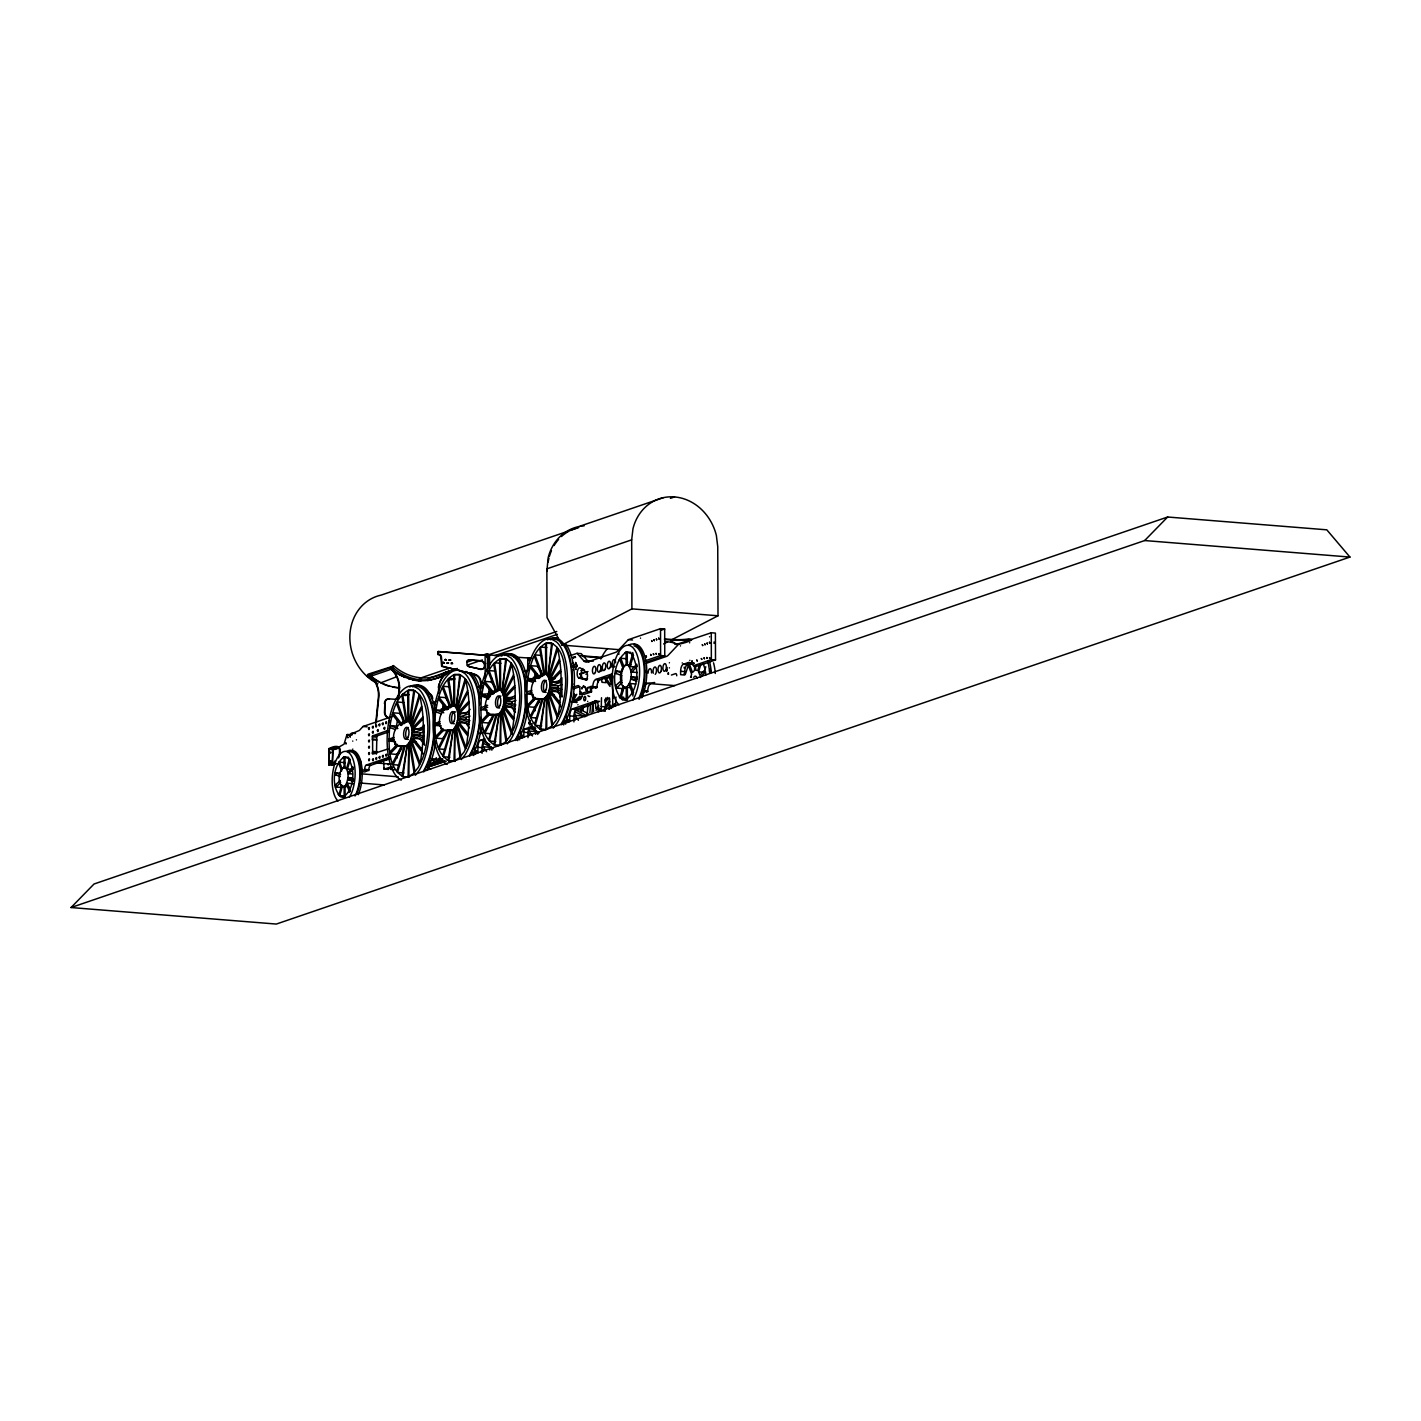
<?xml version="1.0" encoding="UTF-8"?>
<svg xmlns="http://www.w3.org/2000/svg" width="1421" height="1421" viewBox="0 0 1421 1421"><rect width="100%" height="100%" fill="white"/><g stroke="black" fill="none" stroke-linecap="round" stroke-linejoin="round"><path stroke-width="1.5" d="M376.476 753.787L376.778 740.075L372.444 739.702L372.444 735.936L387.826 730.465M387.897 749.009L372.462 753.983L372.622 751.443L376.778 751.78M376.778 740.075L376.814 736.007L388.199 732.099M576.446 667.142C580.656 661.387 565.789 667.586 576.695 666.396M566.766 716.148L566.784 722.614L569.768 721.602L569.75 715.9A6.181 2.718 -85.4 0 1 572.485 708.866L595.399 701.033A6.181 2.718 -85.4 0 1 598.188 706.184L598.205 711.868L601.19 710.855L601.492 697.729M605.63 698.066L605.328 706.876L601.172 706.539M332.585 764.054L332.532 749.595L329.068 749.311L329.121 764.036L332.407 764.285M339.335 755.936C342.745 745.421 336.813 744.551 328.731 748.672L328.784 764.924L331.963 765.173L333.331 748.849M335.143 760.946L335.196 760.59M423.973 736.398L420.296 735.012L420.403 733.041L424.08 731.779M433.192 760.253L434.08 761.07M433.387 760.448C432.02 758.601 432.588 762.686 434.151 759.631M469.907 720.696L466.212 719.31L466.337 717.339L470.014 716.077M515.841 704.994L512.146 703.608L512.253 701.637L515.947 700.375M561.757 689.292L558.08 687.906L558.187 685.934L561.881 684.673M588.063 704.159L587.015 715.793L574.617 709.505L583.143 710.198L582.876 706.024M621.67 674.904L621.616 683.164M339.406 776.523L340.329 776.594L335.889 774.925L336.173 772.9L340.614 774.569L339.69 774.498M620.711 675.455L621.634 675.543L616.323 673.536L616.643 671.103L621.989 673.11L621.066 673.039M636.839 681.245L631.492 679.238L631.848 676.805L637.159 678.812L635.915 681.174M375.641 724.284L378.377 697.462A23.18 20.462 71.1 0 0 369.211 675.099L370.632 676.254A53.856 47.497 71.1 0 0 374.949 679.504M376.263 722.081L378.803 697.32A23.18 20.462 71.1 0 0 369.638 674.957L371.059 676.112A53.856 47.497 71.1 0 0 379.922 682.116L381.094 682.737A53.856 47.497 71.1 0 0 399.656 687.728M398.164 698.67L398.999 690.411A23.18 20.462 71.1 0 0 389.834 668.048L391.255 669.202A53.856 47.497 71.1 0 0 397.827 673.891M398.786 696.45L399.425 690.269A23.18 20.462 71.1 0 0 390.26 667.906L391.681 669.06A53.856 47.497 71.1 0 0 400.544 675.082L401.717 675.686A53.856 47.497 71.1 0 0 436.265 678.456L437.437 678.048A53.625 47.302 71.1 0 0 447.242 672.79A23.18 20.462 71.1 0 0 438.68 693.377M486.781 656.307L488.078 657.266L487.812 656.093M488.451 663.66L487.527 663.998L488.202 663.092M529.18 660.463C527.138 659.699 529.66 661.316 528.878 659.451M631.67 539.856L546.854 568.844L547.032 617.549L561.988 645.081L631.919 608.863L631.67 539.856L632.967 528.807A48.225 42.541 71.1 0 1 674.549 496.941A48.225 42.541 71.1 0 1 716.379 535.522L717.747 546.783L717.996 615.79L671.369 639.947M402.107 776.115L407.099 745.972L402.925 776.577L409.372 777.092M406.246 720.838L407.703 720.767C414.488 726.522 413.049 740.323 406.335 745.741L397.098 746.256C389.123 738.494 395.304 722.934 406.246 720.838L409.639 720.944L413.813 690.34M408.378 721.158L410.456 721.317L414.63 690.801M448.041 760.413L453.033 730.27L448.841 760.874L455.306 761.39M460.564 675.099L456.39 705.633L459.747 674.638M493.975 744.711L498.949 714.568L494.774 745.172L499.091 745.528M506.498 659.397L502.324 689.931L505.681 658.935M552.414 643.695L548.257 674.229L551.614 643.233M540.708 729.47L544.882 698.866L541.934 698.759M397.507 720.145L396.477 726.06L390.029 725.545L397.862 728.493L395.784 728.316M423.014 739.968L413.547 736.415L413.831 734.497L423.032 737.961M435.536 704.727L435.536 704.39M443.441 704.443L442.411 710.358L435.945 709.843L443.778 712.791M439.995 758.175L439.48 759.223L438.965 758.228M468.948 724.266L459.463 720.713L459.765 718.795L468.966 722.259M487.794 697.853L488.007 696.574M489.357 688.741L488.291 694.727L488.096 693.466M514.882 708.564L505.396 705.011L505.698 703.093L514.899 706.557M535.291 673.039L534.278 678.972L527.813 678.439L535.646 681.387L533.568 681.227M560.798 692.88L551.33 689.309L551.614 687.391L560.833 690.855M557.796 689.824L557.423 691.725L561.224 696.503M352.071 781.284L353.19 780.36M623.144 666.68L622.185 671.547L615.719 671.032M685.473 674.016L688.332 665.437L691.636 674.247L690.606 677.355M349.442 758.707L350.152 759.809L347.47 769.01L346.742 768.015L349.442 758.707L344.06 756.949C332.621 765.12 330.791 787.216 340.933 796.986L344.184 797.217L344.148 786.808L343.225 786.719M341.697 785.245L342.425 786.222L339.726 795.547L339.015 794.446L341.697 785.245L340.774 785.174M632.576 654.069L633.429 655.383L630.196 666.431L629.325 665.241L632.576 654.069L626.306 651.99C612.575 661.777 610.373 688.297 622.558 700.02L627.371 699.718L627.336 687.409L625.311 687.711M627.531 694.993L626.448 698.723L619.982 698.208M396.761 771.514L404.168 746.149L405.163 746.078L397.454 772.456L403.919 772.971M419.799 695.97L411.966 722.809L411.273 721.886L419.284 694.46M442.695 755.812L450.102 730.447L451.096 730.394L443.388 756.754L449.853 757.269M465.733 680.268L457.899 707.125L457.189 706.184L465.2 678.758M488.629 740.11L496.036 714.745L497.03 714.692L489.321 741.052L495.769 741.567M511.667 664.566L503.816 691.423L503.123 690.482L511.134 663.056M534.545 724.408L541.969 699.043L542.946 698.99L535.255 725.349L541.703 725.882M557.6 648.864L549.749 675.721L549.057 674.78L557.068 647.354M623.286 685.917L620.053 696.965L620.906 698.279L624.156 687.089L622.362 685.846M699.345 665.188L697.747 670.676L695.668 669.984L695.651 665.881M702.951 662.701L705.189 669.646L699.878 675.295L698.617 671.849L700.784 664.46M705.775 666.751L704.159 672.311L698.617 671.849M346.919 734.693L352.035 734.693L346.919 734.693L344.06 744.16L339.424 746.771M388.04 763.823L388.253 764.871L388.519 763.805M421.771 751.496L412.641 740.021L413.174 738.316L422.037 749.471M424.701 745.208L419.728 738.529M467.704 735.812L458.574 724.319L459.107 722.614L467.971 733.769M469.356 727.907L465.644 722.827M495.272 687.018L491.204 681.902L492.252 678.474M481.009 751.141L481.009 751.904M513.638 720.11L504.508 708.617L505.023 706.912L513.905 718.067M515.29 712.205L511.578 707.125M559.554 704.407L550.442 692.915L550.957 691.21L559.821 702.365M573.374 669.202L573.374 669.966M604.831 709.736L604.671 708.511M684.194 668.119L684.194 667.106M684.212 674.211L684.212 673.199M517.706 740.625L519.02 736.522L519.695 739.844M563.64 724.923L564.954 720.82L565.629 724.142M608.597 709.132L610.089 701.192L604.92 710.411M609.556 709.239L610.888 705.118L611.563 708.44M482.554 682.79L483.655 682.719M345.871 784.658C348.305 779.561 349.779 771.23 344.752 767.34L343.633 767.393C338.411 771.603 337.292 782.296 342.568 786.754L346.795 784.729L349.53 792.048L348.607 791.977M346.795 784.729L347.506 783.255L350.276 790.644L349.53 792.048M419.532 764.907L411.344 743.023L412.019 741.62L420.207 763.503C423.831 740.821 425.128 717.179 419.479 694.727M429.835 762.366L429.817 760.342M465.449 749.204L457.26 727.321L457.953 725.918L455.875 725.74M511.382 733.52L503.194 711.619L503.887 710.216L501.808 710.038M557.316 717.818L549.128 695.917L549.82 694.514L558.009 716.397C561.615 693.714 562.929 670.073 557.263 647.621M586.429 679.86L586.269 678.687L586.127 679.966M618.81 653.163L618.828 654.442M623.162 666.964C620.231 673.092 618.472 683.075 624.494 687.746L625.862 687.675C632.114 682.648 633.446 669.806 627.141 664.442L623.162 666.964L624.085 667.035L620.817 658.26L619.911 659.966L623.215 668.811L622.291 668.74M631.741 693.999L632.665 694.087L629.396 685.313L630.267 683.537L633.571 692.382L632.647 692.311M668.545 674.282L668.332 672.648L668.048 674.3M392.516 763.308L401.202 746.309L402.463 746.238L393.066 764.658L399.514 765.173M411.042 725.172L413.12 725.332L412.587 723.982L421.664 706.201M413.12 725.332L421.877 708.173M438.45 747.606L447.118 730.607L448.379 730.536L439 748.956L445.448 749.471M456.976 709.47L459.054 709.63L458.521 708.28L467.598 690.499M459.054 709.63L467.811 692.471M484.383 731.904L493.051 714.905L494.313 714.834L484.916 733.254L491.382 733.769M502.91 693.768L504.988 693.928L504.455 692.578L513.532 674.797M504.988 693.928L513.745 676.769M530.317 716.202L538.985 699.221L540.246 699.132L530.85 717.552L537.316 718.067M559.679 661.067L550.922 678.226L550.371 676.876L559.448 659.095M340.72 770.928L341.644 770.999L338.891 763.61L339.637 762.207L342.372 769.507M627.656 662.222L626.341 658.705L627.283 656.964M573.125 698.546L575.221 694.798M576.784 694.318L573.64 699.949L573.977 701.654L579.928 696.077M604.493 708.866L609.751 699.487L609.414 697.782L604.937 701.974M376.245 682.346A53.856 47.497 71.1 0 1 368.519 676.982L367.044 675.686L368.146 674.158L393.83 665.898A51.795 45.685 71.1 0 0 446.336 671.636M367.044 675.686L392.303 667.053L393.404 665.525M330.702 752.828C329.548 752.011 331.43 751.656 330.56 752.793M330.649 762.029L330.382 760.91L331.004 761.905M330.382 762.082L330.649 761.017M446.922 662.737L448.627 662.968L446.922 663.394M488.078 657.213L487.243 656.218M488.238 662.737L487.421 663.571M361.662 770.413L361.716 769.187M408.466 743.965L410.545 744.124L407.649 744.906M415.376 775.244L419.124 770.519A47.657 20.96 -85.4 0 0 418.84 689.132L413.706 686.201A47.657 20.96 -85.4 0 0 388.057 726.255A47.657 20.96 -85.4 0 0 401.255 780.093M453.725 729.115C458.503 722.685 460.368 710.607 453.636 705.065L452.18 705.136C441.238 707.232 435.039 722.792 443.032 730.554L452.269 730.039L456.478 728.422L454.4 728.263M436.034 758.104L436.052 760.359L436.442 758.086M461.31 759.56L465.058 754.817A47.657 20.96 -85.4 0 0 464.774 673.43L459.64 670.499A47.657 20.96 -85.4 0 0 433.991 710.553A47.657 20.96 -85.4 0 0 447.189 764.391M500.334 712.56L502.395 712.72L499.499 713.502M507.244 743.858L510.992 739.115A47.657 20.96 -85.4 0 0 510.707 657.728L505.574 654.797A47.657 20.96 -85.4 0 0 479.925 694.851A47.657 20.96 -85.4 0 0 493.123 748.689M546.25 696.858L548.328 697.018L545.433 697.8M580.461 677.089L580.461 675.81M553.16 728.156L556.925 723.413A47.657 20.96 -85.4 0 0 556.641 642.026L551.49 639.095A47.657 20.96 -85.4 0 0 525.841 679.149A47.657 20.96 -85.4 0 0 539.056 732.987M714.035 643.393L714.124 641.972M572.503 666.094L572.29 667.16M392.409 716.45L363.03 726.486L359.371 730.43L347.896 735.385L347.879 734.355M335.019 785.174L340.347 780.555L339.424 780.484M348.518 771.869L352.923 767.198L353.225 769.01L348.82 773.699L347.594 771.798M389.78 752.189L397.098 744.497M411.433 726.806L413.511 726.966L422.854 717.037M397.916 745.581L390.118 753.876L396.583 754.391L401.77 748.867M423.067 718.848L413.813 728.689L413.511 726.966M424.24 724.994L420.261 729.204L411.735 728.511M435.714 736.504L443.015 728.742L440.936 728.564M457.367 711.104L459.427 711.282L468.788 701.335M469.001 703.146L459.747 712.987L459.427 711.282M445.11 735.936L442.517 738.689L436.052 738.174L443.849 729.879L441.771 729.719M467.527 712.099L470.156 709.292M481.648 720.802L487.474 714.585M503.283 695.402L505.361 695.58L514.722 685.633M489.783 714.177L481.985 722.472L488.433 722.987L492.341 718.848M514.917 687.444L505.681 697.285L505.361 695.58M527.564 705.1L534.9 697.391L532.804 697.16C528.683 687.782 533.657 676.307 544.048 673.749L545.504 673.661C552.289 679.416 550.851 693.217 544.119 698.635L534.882 699.15L532.822 697.231M549.216 679.7L551.295 679.877L560.656 669.93M535.699 698.493L527.919 706.77L534.367 707.285L539.571 701.761M560.851 671.742L551.597 681.583L551.295 679.877M562.023 677.888L558.062 682.098L549.518 681.423M615.435 685.846L621.652 680.286L620.728 680.215M631.475 669.859L636.75 664.246L637.123 666.431L631.83 672.044L630.551 669.788M700.251 677.48L705.544 671.849L705.828 675.046M646.964 661.955L664.762 655.863L664.673 629.006L660.516 628.668L628.366 639.663L617.709 650.907A15.453 6.803 -85.4 0 1 615.595 652.363L587.53 661.955A15.453 6.803 -85.4 0 1 583.711 660.729L577.068 653.323L570.78 655.472M679.114 643.749L668.456 654.992A15.453 6.803 -85.4 0 1 666.342 656.449L646.289 663.305M71.05 907.539L94.035 884.004L1167.653 517.013L1326.805 529.82L1349.95 557.068L276.331 924.059L71.05 907.539L1144.669 540.548L1349.95 557.068M1144.669 540.548L1167.653 517.013M577.192 700.642L581.651 696.468M598.756 705.757L595.79 708.546L595.275 700.535M604.707 700.18L607.691 697.391M596.021 710.322L598.987 707.534M451.168 662.95L452.198 663.5L451.185 663.873M330.471 760.857L330.738 761.958M487.634 662.701L487.634 663.838M488.096 694.798L488.096 693.643M529.145 666.04L529.358 667.373M590.408 689.451L590.443 691.068M448.326 670.286L449.427 672.026A53.625 47.302 71.1 0 1 439.551 677.32L438.379 677.746A53.856 47.497 71.1 0 1 403.83 674.957L402.658 674.353A53.856 47.497 71.1 0 1 393.777 668.35L392.303 667.053M449.356 672.062L446.833 672.932A53.625 47.302 71.1 0 1 445.874 673.607M429.16 764.374L442.233 759.045M427.916 765.155L443.05 759.098M343.171 767.695L345.001 767.447L344.983 757.038L343.136 757.429M482.43 688.35L482.43 687.071M408.076 776.648L408.839 745.616L408.946 776.346M392.978 766.825L390.686 769.383L390.224 767.109L384.132 769.187L383.652 762.224M454.01 760.946L454.773 729.914L454.88 760.644M499.943 745.243L500.707 714.23L500.814 744.959M545.877 729.541L546.641 698.528L546.748 729.257M625.222 664.868L626.697 664.584M404.061 722.223L407.01 721.832L402.623 694.159L409.088 694.674M405.82 721.122L408.768 720.98L408.662 690.251L415.11 690.784M444.968 709.665L448.308 709.043L438.805 697.089L445.27 697.604L447.988 701.015M449.977 706.521L452.944 706.13L448.556 678.456L455.022 678.989M451.736 705.42L454.684 705.296L454.578 674.566L458.894 674.904M498.114 689.451C487.172 691.53 480.973 707.09 488.966 714.852L498.203 714.337C504.917 708.919 506.356 695.118 499.57 689.363L498.114 689.451L502.324 689.931M490.902 693.963L494.242 693.341L484.739 681.387L491.204 681.902M497.67 689.718L500.618 689.594L500.512 658.864L506.977 659.38M543.604 674.016L546.552 673.891L546.446 643.162L552.911 643.677M663.589 643.962L667.479 641.955M343.26 797.145C354.646 789.17 355.214 769.951 348.518 758.636M625.187 652.559L627.229 652.061L627.247 664.566M625.329 700.216C639.006 690.659 639.681 667.586 631.652 653.997M334.432 747.624L333.313 747.588L334.486 747.57M338.34 746.736C326.048 749.542 337.15 749.524 328.731 748.672M334.432 748.387L334.024 748.245M534.491 727.428L534.58 727.392A4.121 1.812 -85.4 0 0 534.971 727.126M487.367 656.111L488.22 657.213M663.376 497.652L578.56 526.64A48.225 42.541 71.1 0 0 548.151 557.796L546.872 571.153M578.791 527.546L381.077 595.133A47.302 41.724 71.1 0 0 349.886 635.613A47.302 41.724 71.1 0 0 377.879 683.696M670.41 498.345L674.549 496.941M481.08 686.148L481.062 682.506A7.727 6.821 71.1 0 0 475.182 674.513L442.197 666.147L441.451 657.301A2.842 2.505 71.1 0 0 438.911 654.317L437.828 654.459L438.396 651.475L483.282 655.081A7.727 6.821 71.1 0 0 485.112 654.477L485.2 678.687M368.519 676.982L393.777 668.35M437.828 654.459L438.396 651.475M438.911 654.317L438.325 654.513A2.842 2.505 71.1 0 1 440.883 657.497L441.629 666.342L475.182 674.513M396.495 676.805L380.686 682.879A53.856 47.497 71.1 0 0 381.876 683.448M400.527 675.419L403.067 674.566M466.781 661.351A3.357 2.949 71.1 0 1 469.285 660.037L481.168 660.765A4.334 3.819 71.1 0 1 485.041 665.667A4.334 3.819 71.1 0 1 480.6 669.184L468.841 666.573A3.357 2.949 71.1 0 1 466.958 665.206M437.81 651.671L483.282 655.081M482.696 655.276A7.727 6.821 71.1 0 0 484.543 654.672L487.687 653.802L487.74 669.22M419.408 678.421L450.635 667.763M467.278 662.062L473.513 659.93M486 655.667L556.766 631.475M418.591 680.748L421.113 679.877M428.289 678.439L457.42 668.474M467.829 664.921L482.394 659.93M494.881 655.667L557.316 634.334M469.285 660.037L481.168 660.765M468.841 666.573L480.6 669.184M436.62 678.332L439.16 677.462M384.416 703.608A5.151 4.547 71.1 0 1 389.017 698.901L389.425 698.759A5.151 4.547 71.1 0 0 384.842 703.466L384.452 712.507A5.151 4.547 71.1 0 0 389.088 717.96L389.496 717.818A5.151 4.547 71.1 0 1 384.86 712.365L384.842 703.466M527.546 657.887L531.454 658.101M531.134 658.42L531.703 658.225A7.727 6.821 71.1 0 0 532.147 658.509M432.268 698.759L432.677 698.617A5.151 4.547 71.1 0 0 428.645 693.253M480.493 686.343L481.062 682.506M432.286 702.827L436.478 701.388M478.451 687.036L482.643 685.597M524.615 671.263L528.807 669.824M660.658 630.373L664.673 629.006M441.149 709.043L444.826 707.782A2.682 1.172 -85.4 0 1 445.288 705.527M533.159 677.586L536.268 676.236A3.872 1.705 -85.4 0 1 536.996 674.14M329.068 749.311C339.299 744.835 340.898 746.664 338.66 757.908M443.459 710.003L447.135 708.742M538.843 677.408L535.735 678.172A3.872 1.705 -85.4 0 0 535.362 677.071M338.624 747.517L332.265 749.578L338.624 747.819M573.995 667.248L576.819 666.271M334.486 749.524L339.317 747.872M394.061 737.375L388.892 739.151L393.208 739.488M411.859 730.412L423.174 727.428M439.995 721.673L434.826 723.449L439.142 723.786M457.793 714.727L469.108 711.726M480.76 707.747L485.929 705.971M515.041 696.024L505.787 699.185L505.805 701.121L515.024 697.96M526.694 692.045L531.863 690.269M549.643 683.323L560.975 680.322M579.555 673.909L585.932 671.724M579.768 674.336L587.974 671.529M394.079 739.311L388.91 741.069L395.358 741.584L395.749 747.588M423.156 729.364L413.937 732.508L413.937 730.589M440.013 723.609L434.844 725.367L441.292 725.9M469.09 713.662L459.871 716.823L459.871 714.887M485.929 707.907L480.778 709.665L487.225 710.198M531.863 692.205L526.694 693.963L533.159 694.496L533.55 700.5M560.94 682.258L551.739 685.419L551.721 683.483M674.868 643.056A15.453 2.611 -0.2 0 1 674.922 643.606L678.154 643.873L711.264 632.754L715.402 633.091L715.509 659.948L697.711 666.04L693.555 665.703L691.743 663.785A15.453 6.803 -85.4 0 0 688.03 662.666L683.359 664.246A6.181 2.718 -85.4 0 0 680.623 671.298L680.641 674.691L684.798 675.028L684.78 671.618A6.181 2.718 -85.4 0 1 687.515 664.584L692.187 662.985A15.453 6.803 -85.4 0 1 692.507 662.897M665.454 641.617A15.453 2.611 -0.2 0 1 674.939 644.228C677.693 645.56 698.866 639.148 688.475 638.97A15.453 2.611 -0.2 0 1 670.286 639.361L664.513 638.899M329.121 764.036L335.214 761.958L328.784 764.924M331.963 765.173L336.795 763.539M644.797 660.943L660.605 655.543L664.762 655.863M573.764 687L577.832 685.615A4.636 2.043 -85.4 0 1 579.91 689.487L579.928 694.052L584.084 694.389L591.527 691.832L591.509 688.03L594.387 687.054M612.327 675.579L599.822 679.842A6.448 2.824 -85.4 0 0 596.98 687.178L592.823 686.84A6.448 2.824 -85.4 0 1 595.665 679.522L612.344 673.82M573.853 688.723L579.946 686.645M602.984 677.799L607.14 678.137L612.433 676.325M579.928 694.052L587.37 691.512L587.353 687.693L591.669 686.219L591.669 687.746L596.98 687.693M390.438 758.636L370.544 765.351A3.872 1.705 -85.4 0 0 368.838 769.738L364.931 771.94L360.774 771.603L364.682 769.4A3.872 1.705 -85.4 0 1 366.387 765.013L389.709 757.038M377.204 762.811L389.603 758.565M484.561 732.312L481.044 733.52A6.181 2.718 -85.4 0 1 479.659 733.165M571.224 701.423A6.181 2.718 -85.4 0 0 572.894 702.116L579.768 699.771A6.164 2.718 -85.4 0 0 582.219 695.597M384.132 769.187L392.338 768.139M693.555 665.703L711.353 659.628L715.509 659.948M474.898 747.535L474.934 754.018L477.918 752.988L477.9 747.304A6.181 2.718 -85.4 0 1 480.635 740.27L484.792 738.849M671.405 675.046L675.579 673.625A2.576 1.137 -85.4 0 1 676.733 675.774M572.485 708.866L576.642 709.203L599.555 701.37L595.399 701.033M644.388 686.148A6.448 2.824 -85.4 0 1 646.413 683.59L654.726 682.506M525.131 728.866L530.442 727.055L534.58 727.392L529.287 729.204L525.131 728.866A2.966 1.297 -85.4 0 0 523.834 732.241L523.852 737.286L520.85 738.316L520.832 731.833M428.787 765.102L442.393 760.466M427.899 766.665L444.436 760.999M430.634 769.312L427.046 767.358L445.039 761.212M642.416 691.832L647.71 691.263A6.448 2.824 -85.4 0 1 650.569 683.927M446.283 761.159L427.046 767.358M588.703 706.006L580.923 707.765L583.001 707.924M372.586 739.755L372.657 751.425M529.18 660.712L529.322 659.433M544.882 698.866L539.891 729.009L544.207 729.346M547.422 673.838L544.048 673.749M501.506 689.54L499.428 689.38M455.573 705.242L452.18 705.136M344.148 786.808L345.072 786.488L345.108 796.737M335.942 747.535L335.853 747.73M332.017 764.445L331.626 764.64M441.327 759.507L430.634 758.636M373.918 762.97L378.022 762.882M631.919 608.863L717.996 615.79M664.513 639.503L670.286 639.965A15.453 2.611 -0.2 0 0 688.475 639.592L691.707 639.841M628.366 639.663L632.523 639.983M561.988 645.081L619.361 649.699M626.306 651.99L630.906 652.363M546.872 647.585L540.424 647.052L544.794 674.726M632.505 655.312L633.429 655.383M577.068 653.323L581.225 653.66L587.868 661.067A15.453 6.803 -85.4 0 0 589.058 662.044M688.03 662.666L692.187 662.985M692.88 663.82L689.185 663.518L692.507 672.47L694.567 670.375L694.549 666.2M619.893 658.189L626.341 658.705M580.514 655.685L601.705 657.39M683.359 664.246L687.515 664.584M582.646 656.36L601.705 657.905M618.988 659.877L619.911 659.966M541.454 655.418L535.006 654.903L542.875 675.934L540.797 675.774M587.104 660.712L593.232 661.191M583.711 660.729L587.868 661.067M626.324 664.495L630.942 664.868M487.687 653.802L487.243 671.369M628.402 665.17L629.325 665.241M485.875 654.424L489.517 654.726L489.552 665.721M636.199 666.36L637.123 666.431M484.543 654.672L502.057 655.845M514.189 657.053L531.703 658.225M629.272 666.36L635.951 667.16M680.623 671.298L684.78 671.618M630.906 671.973L637.372 672.506M690.624 676.982L691.547 677.053M500.956 663.287L494.49 662.754L498.878 690.428L496.799 690.269M615.4 673.465L616.323 673.536M630.924 676.733L637.372 677.249M636.235 678.741L637.159 678.812M630.569 679.167L635.187 679.54M602.184 678.066L606.323 678.403M546.179 674.051L548.257 674.229M546.978 674.62L549.057 674.78M495.538 671.121L489.073 670.588L496.941 691.636M578.862 677.959L584.919 679.629A3.872 1.705 -85.4 0 0 587.264 677.426A3.872 1.705 -85.4 0 0 586.624 672.435L580.567 668.065A5.151 2.274 -85.4 0 0 577.317 671.636A5.151 2.274 -85.4 0 0 578.862 677.959L587.051 679.416M644.619 683.181L674.886 685.615M541.845 675.117L543.923 675.277L539.607 648.083M547.671 675.543L549.749 675.721M595.665 679.522L599.822 679.842M548.311 676.716L550.371 676.876M621.101 682.4L622.025 682.489L616.732 688.101L616.359 685.917M629.343 683.448L635.791 683.981M539.82 676.396L541.881 676.556L534.314 656.307M548.843 678.066L555.22 678.581M538.097 677.462L540.175 677.639L530.672 665.685L537.138 666.2L541.206 671.316M628.473 685.242L629.396 685.313M536.836 678.261L538.914 678.421L530.14 667.39M623.233 687.018L631.031 687.711M531.791 680.695L527.493 680.357L532.982 682.417M615.808 688.013L622.274 688.546L622.664 690.784M592.823 686.84L596.98 687.178M643.784 688.421A6.448 2.824 -85.4 0 0 643.571 690.926L647.71 691.263M647.727 691.778L643.571 690.926M587.353 687.693L591.509 688.03M549.661 685.242L558.187 685.934M549.554 687.231L558.08 687.906M452.056 679.824L447.757 679.487L452.056 706.681M587.37 691.512L591.527 691.832M549.252 689.149L551.33 689.309M548.879 691.032L557.423 691.725M619.13 696.894L623.748 697.249M548.364 692.755L550.442 692.915M626.448 699.629L627.371 699.718M501.045 690.304L503.123 690.482M547.742 694.336L554.119 694.851M449.604 686.823L443.139 686.29L451.008 707.338M495.911 690.819L497.989 690.979L493.691 663.785M501.737 691.245L503.816 691.423M547.049 695.757L549.128 695.917M502.377 692.418L504.455 692.578M493.886 692.098L495.965 692.258L488.38 672.009M492.163 693.164L494.242 693.341M544.563 698.35L546.641 698.528M543.692 698.652L546.197 698.795M533.639 698.315L542.946 698.99M538.168 698.972L540.246 699.132M536.907 699.043L538.985 699.221M572.894 702.116L577.05 702.454M503.602 697.125L512.128 697.8M485.858 696.397L481.559 696.041L488.895 698.812L486.817 698.635M503.727 699.025L510.103 699.541M503.727 700.944L512.253 701.637M503.62 702.933L512.146 703.608M601.19 710.855L605.346 711.193M406.122 695.526L401.823 695.171L406.14 722.383M503.318 704.852L505.396 705.011M485.573 705.225L487.652 705.384M502.963 706.734L511.489 707.427M389.017 698.901L397.436 699.416M485.591 707.143L487.652 707.321M502.43 708.457L504.508 708.617M454.311 705.455L456.39 705.633M584.99 716.823L574.759 711.655L575.008 715.367L583.534 716.042M455.111 706.006L457.189 706.184M450.866 705.971L452.944 706.13M403.671 702.525L397.205 701.992L405.074 723.04L403.013 722.88M569.75 715.9L573.906 716.237A6.181 2.718 -85.4 0 1 576.642 709.203M455.821 706.947L457.899 707.125M501.116 711.459L503.194 711.619M456.443 708.12L458.521 708.28M447.952 707.8L450.031 707.96L442.446 687.711M446.23 708.866L448.308 709.043M486.87 712.862L488.948 713.04M498.629 714.053L500.707 714.23M496.888 714.408L500.263 714.497M487.705 714.017L494.082 714.532M494.952 714.514L498.078 714.621M492.234 714.674L496.036 714.745M490.156 714.799L494.419 715.136M457.669 712.827L466.195 713.502M457.793 716.646L466.337 717.339M457.686 718.635L466.212 719.31M457.384 720.536L459.463 720.713M457.029 722.436L465.555 723.129M456.496 724.159L458.574 724.319M528.825 727.339L529.074 731.069L537.6 731.744L537.777 734.479M409.195 721.708L411.273 721.886M404.932 721.673L407.01 721.832M409.887 722.65L411.966 722.809M523.834 732.241L527.973 732.579A2.966 1.297 -85.4 0 1 529.287 729.204M455.2 727.161L457.26 727.321M410.509 723.822L412.587 723.982M402.019 723.502L404.097 723.662L396.53 703.413M400.313 724.568L402.374 724.728L392.889 712.791L399.337 713.306L403.404 718.422M452.695 729.755L454.773 729.914M450.954 730.11L454.347 730.199M449.018 730.216L452.144 730.323M448.024 730.27L450.102 730.447M445.039 730.447L448.379 730.536M363.03 726.486L367.186 726.824M411.859 732.348L420.403 733.041M411.753 734.32L420.296 735.012M480.635 740.27L484.774 740.607A6.181 2.718 -85.4 0 0 482.039 747.641L482.056 753.325M411.468 736.238L413.547 736.415M351.324 733.183L355.481 733.52M411.095 738.138L419.621 738.831M372.728 735.634L376.867 735.971M372.266 736.806L376.423 737.144M410.562 739.861L412.641 740.021M493.123 748.228L482.891 743.041L483.14 746.771L491.666 747.446L491.861 750.181M409.959 741.442L416.335 741.957M477.9 747.304L482.039 747.641M372.284 739.098L376.423 739.435M409.266 742.863L411.344 743.023M395.002 744.267L397.081 744.426M406.779 745.457L408.839 745.616M405.891 745.759L408.413 745.901M404.132 745.865L407.099 745.972M395.837 745.421L405.163 746.078M400.385 746.078L402.463 746.238M399.123 746.149L401.202 746.309M372.32 752.295L376.476 752.633M372.32 753.325L376.476 753.645M344.06 756.949L348.678 757.322M349.229 759.738L350.152 759.809M375.783 762.935L391.166 764.125M338.713 762.136L345.179 762.651M366.387 765.013L370.544 765.351M337.967 763.539L338.891 763.61M383.67 768.317L388.288 769.525M390.686 769.383L394.843 769.72M351.999 767.109L352.923 767.198M344.077 767.376L345.001 767.447M345.818 767.944L346.742 768.015M364.682 769.4L368.838 769.738M352.301 768.921L353.225 769.01M364.682 770.271L368.838 770.608M346.546 768.939L352.994 769.454M361.449 773.841L398.2 776.807M347.896 773.61L352.515 773.983M335.249 772.829L339.868 773.202M334.965 774.854L335.889 774.925M347.914 777.589L352.532 777.962M352.337 779.241L353.261 779.33L348.838 777.66L348.554 779.685L352.994 781.355M347.63 779.614L352.23 779.987M360.401 783.042L384.185 784.96M339.726 782.314L340.649 782.385L336.244 787.056L335.924 785.245M346.6 783.184L353.047 783.699M341.502 786.15L342.425 786.222M344.148 786.417L348.767 786.79M335.32 786.985L341.786 787.5M349.353 790.556L350.276 790.644M338.091 794.375L339.015 794.446M338.802 795.476L345.267 795.991M489.712 697.089L481.879 694.141L488.309 693.91M435.625 711.743L441.132 713.822M389.691 727.445L395.198 729.524M588.17 713.608L581.082 710.038L581.207 712.17M532.236 727.001L535.77 728.795M530.53 728.209L537.351 731.655M482.749 740.909L489.836 744.497M529.855 659.539L528.914 660.25M486.781 657.461L487.385 656.36M371.059 676.112L369.567 674.833L371.094 673.678A51.795 45.685 71.1 0 0 372.089 674.531M484.224 683.092L492.98 694.123M438.29 698.795L447.047 709.825M392.356 714.497L401.113 725.527M605.683 677.71L610.568 684.727L611.225 683.235L609.183 677.018M605.026 679.22L610.035 686.432M559.767 693.412L562.201 696.912M575.008 715.367L578.418 720.287M529.074 731.069L532.502 735.989M483.14 746.771L486.568 751.691M558.506 700.997L560.744 706.965M503.887 710.216L512.075 732.099C515.681 709.416 516.995 685.775 511.347 663.323M457.953 725.918L466.141 747.801C469.747 725.119 471.062 701.477 465.413 679.025M420.723 748.103L422.943 754.071M609.946 675.845L611.936 681.885L612.22 676.662M534.367 707.285L535.078 710.766M396.583 754.391L397.294 757.873M473.104 752.224L473.761 755.546M548.328 697.018L552.698 724.621M547.511 697.96L551.899 725.651M511.542 730.234L512.217 734.479M502.395 712.72L506.782 740.323M501.577 713.662L505.965 741.353M456.478 728.422L460.848 756.025M455.661 729.364L460.031 757.056M410.545 744.124L414.914 771.727M409.728 745.066L414.097 772.74M575.185 718.085L575.292 719.879M535.522 731.584L535.699 734.32M529.251 733.787L529.376 735.581M489.606 747.286L489.783 750.022M483.318 749.489L483.442 751.283M487.35 712.187L487.616 716.202M441.434 727.889L441.682 731.886M711.264 632.754L711.353 659.628M660.516 628.668L660.605 655.543M646.573 690.642L646.573 692.169M632.754 652.505L632.771 658.758M632.878 689.895L632.896 696.059M626.11 652.63L626.146 664.939M626.235 687.782L626.252 700.287M595.825 686.556L595.825 688.084M574.262 693.91L574.279 697.302A6.181 2.718 -85.4 0 0 576.34 702.489M573.906 716.237L573.924 721.921M561.899 679.096L561.952 696.361M545.575 643.464L545.682 674.176M527.813 657.799L527.6 671.103M527.973 732.579L527.99 737.623M499.641 659.149L499.748 689.878M489.659 692.134L489.659 696.539M489.268 654.815L489.321 668.012M489.392 692.222L489.41 696.627M453.708 674.851L453.814 705.58M424.097 726.202L424.169 743.449M407.774 690.553L407.88 721.282M360.756 767.447L360.756 763.272A5.151 2.274 -85.4 0 0 358.731 758.921M344.06 757.517L344.095 767.766M480.582 660.96A4.334 3.819 71.1 0 1 484.472 665.863A4.334 3.819 71.1 0 1 480.014 669.38M469.427 666.378A3.357 2.949 71.1 0 1 466.887 662.648A3.357 2.949 71.1 0 1 469.854 659.841M474.614 674.709A7.727 6.821 71.1 0 1 480.493 682.702M490.334 695.775A7.727 6.821 71.1 0 1 490.831 694.976M491.435 694.283A7.727 6.821 71.1 0 1 492.11 693.679M614.76 666.378A3.872 1.705 -85.4 0 1 612.273 665.223A3.872 1.705 -85.4 0 1 613.588 659.717A3.872 1.705 -85.4 0 1 615.613 662.772M601.74 671.174A3.872 1.705 -85.4 0 1 601.74 667.373M611.456 666.946A3.872 1.705 -85.4 0 1 611.616 663.998M583.019 678.297A5.151 2.274 -85.4 0 1 581.296 673.98A5.151 2.274 -85.4 0 1 582.983 668.492M488.22 695.828A5.151 2.274 -85.4 0 1 490.423 691.317M398.608 753.592A3.091 1.368 -85.4 0 1 397.987 754.587M399.23 687.871A53.856 47.497 71.1 0 1 392.924 687.089M389.176 686.201A53.856 47.497 71.1 0 1 386.707 685.419M385.482 684.975A53.856 47.497 71.1 0 1 383.066 683.998M379.514 682.258A53.856 47.497 71.1 0 1 376.068 680.25M438.343 687.427A23.18 20.462 71.1 0 1 439.213 683.554M439.888 681.707A23.18 20.462 71.1 0 1 446.833 672.932M431.06 679.931A53.856 47.497 71.1 0 1 427.384 680.552M421.113 680.872A53.856 47.497 71.1 0 1 412.303 679.789M409.816 679.149A53.856 47.497 71.1 0 1 408.573 678.776M404.896 677.462A53.856 47.497 71.1 0 1 403.688 676.947M402.498 676.396A53.856 47.497 71.1 0 1 401.308 675.828M400.136 675.224A53.856 47.497 71.1 0 1 398.981 674.566M444.826 674.3A53.625 47.302 71.1 0 1 442.677 675.561M428.236 693.395A5.151 4.547 71.1 0 1 432.215 698.084M398.608 753.183A2.842 1.243 -85.4 0 1 397.969 754.356M616.039 697.036A6.181 2.718 -85.4 0 0 615.684 700.198L615.702 705.9L612.717 706.912L612.629 678.865A2.576 1.137 -85.4 0 0 612.771 675.597M532.093 723.467A4.121 1.812 -85.4 0 1 530.442 727.055M602.149 678.687A2.593 1.137 -85.4 0 0 602.024 682.329L606.181 682.666A2.593 1.137 -85.4 0 1 606.021 679.895A2.593 1.137 -85.4 0 1 607.14 678.137M587.104 679.842A3.872 1.705 -85.4 0 1 587.548 678.581M597.992 680.25A8.242 3.624 -85.4 0 1 598.117 682.311M589.679 696.379A6.181 2.718 -85.4 0 1 587.921 695.58M653.269 673.234A3.872 1.705 -85.4 0 1 654.015 667.621A3.872 1.705 -85.4 0 1 656.378 668.971A3.872 1.705 -85.4 0 1 655.223 674.353M648.1 673.11A3.872 1.705 -85.4 0 1 650.036 668.669A3.872 1.705 -85.4 0 1 651.493 672.932M645.738 670.605A3.872 1.705 -85.4 0 1 646.555 672.648M667.124 669.344A3.872 1.705 -85.4 0 1 667.124 667.373M514.171 711.317A2.576 1.137 -85.4 0 1 515.041 709.63M482.447 729.488A6.181 2.718 -85.4 0 1 482.412 728.707M559.981 697.107A2.593 1.137 -85.4 0 1 561.206 693.839M584.386 669.842A10.302 1.741 -0.2 0 1 580.852 670.534M580.39 526.303A48.225 42.541 71.1 0 1 584.102 525.877M548.169 562.005A47.302 41.724 71.1 0 1 548.95 558.098M549.465 556.197A47.302 41.724 71.1 0 1 551.455 550.655M554.101 545.54A47.302 41.724 71.1 0 1 558.577 539.447M561.437 536.534A47.302 41.724 71.1 0 1 568.595 531.383M570.514 530.37A47.302 41.724 71.1 0 1 576.677 528.061M670.783 641.599A15.453 2.611 -0.2 0 1 674.14 642.523M710.198 669.309A30.925 13.606 -85.4 0 1 710.553 673.092M707.622 661.067A32.594 14.334 -85.4 0 1 709.523 672.275M709.381 661.209A32.594 14.334 -85.4 0 1 711.282 672.417M713.502 662.808A30.925 13.606 -85.4 0 1 715.26 673.465M693.714 677.337A5.56 2.451 -85.4 0 1 697.107 678.19M633.979 645.827A30.925 13.606 -85.4 0 1 644.068 666.556A30.925 13.606 -85.4 0 1 638.509 698.741M628.615 645.223A32.594 14.334 -85.4 0 1 643.944 659.788A32.594 14.334 -85.4 0 1 639.379 699.096M634.157 644.122A32.594 14.334 -85.4 0 1 646.164 662.737A32.594 14.334 -85.4 0 1 641.866 697.675M619.023 704.852A30.925 13.606 -85.4 0 1 615.186 660.126A30.925 13.606 -85.4 0 1 636.306 652.896A30.925 13.606 -85.4 0 1 632.807 700.144M348.269 752.029A25.773 11.332 -85.4 0 1 359.282 766.043A25.773 11.332 -85.4 0 1 355.019 795.991M346.777 751.389A27.159 11.936 -85.4 0 1 359.335 762.526A27.159 11.936 -85.4 0 1 356.547 794.517M351.68 750.483A27.159 11.936 -85.4 0 1 361.662 765.741A27.159 11.936 -85.4 0 1 358.305 794.659M338.003 801A25.773 11.332 -85.4 0 1 334.805 763.734A25.773 11.332 -85.4 0 1 352.39 757.713A25.773 11.332 -85.4 0 1 349.477 797.074M613.215 697.977A6.572 2.895 -85.4 0 1 612.611 697.16M593.623 711.566A48.953 21.528 -85.4 0 1 592.948 703.484M600.799 659.06A48.953 21.528 -85.4 0 1 607.495 648.562M642.061 693.412A47.657 20.96 -85.4 0 1 641.688 697.533M565.771 644.05A48.953 21.528 -85.4 0 1 564.634 723.289M552.449 638.615A48.953 21.528 -85.4 0 1 558.098 638.331M547.529 639.841A48.953 21.528 -85.4 0 1 571.153 664.14A48.953 21.528 -85.4 0 1 561.597 724.763M550.371 639.716A47.657 20.96 -85.4 0 1 571.011 667.533A47.657 20.96 -85.4 0 1 561.313 723.769M546.179 692.329A6.057 2.664 -85.4 0 1 543.461 687.284A6.057 2.664 -85.4 0 1 546.144 680.393M590.479 704.336A48.953 21.528 -85.4 0 1 589.839 712.845M592.61 702.383A48.953 21.528 -85.4 0 1 591.918 713.022M506.515 654.317A48.953 21.528 -85.4 0 1 526.782 677.213M527.795 707.853A48.953 21.528 -85.4 0 1 518.701 738.991M501.595 655.543A48.953 21.528 -85.4 0 1 526.338 690.784M526.427 694.958A48.953 21.528 -85.4 0 1 515.663 740.465M504.455 655.418A47.657 20.96 -85.4 0 1 525.752 691.086M525.859 695.153A47.657 20.96 -85.4 0 1 515.379 739.471M499.553 708.049A6.057 2.664 -85.4 0 1 497.616 701.406A6.057 2.664 -85.4 0 1 500.903 696.059M471.523 672.755A48.953 21.528 -85.4 0 1 481.204 694.78M481.31 727.765A48.953 21.528 -85.4 0 1 472.767 754.693M469.445 672.595A48.953 21.528 -85.4 0 1 479.712 698.422M480.191 719.15A48.953 21.528 -85.4 0 1 469.729 756.167M465.786 671.476A47.657 20.96 -85.4 0 1 479.712 704.78M479.765 717.037A47.657 20.96 -85.4 0 1 469.445 755.173M454.311 723.715A6.057 2.664 -85.4 0 1 451.683 717.108A6.057 2.664 -85.4 0 1 455.626 712.116M416.548 685.259A48.953 21.528 -85.4 0 1 435.27 710.464M435.679 741.353A48.953 21.528 -85.4 0 1 426.851 770.395M409.728 686.947A48.953 21.528 -85.4 0 1 434.364 720.11M434.258 734.852A48.953 21.528 -85.4 0 1 423.795 771.869M412.587 686.823A47.657 20.96 -85.4 0 1 433.227 714.639A47.657 20.96 -85.4 0 1 423.511 770.875M408.395 739.417A6.057 2.664 -85.4 0 1 405.678 734.373A6.057 2.664 -85.4 0 1 408.342 727.481M581.562 688.208C582.166 690.837 582.592 685.65 581.562 688.208M586.003 689.842C586.464 692.56 587.175 687.355 586.003 689.842M528.843 723.165L529.731 724.994L530.033 720.429L528.843 723.165M333.42 756.487L333.42 756.487M334.432 751.567L334.432 751.567M335.48 755.794L335.48 755.794M336.511 750.856L336.511 750.856M336.528 760.004L336.528 760.004M337.559 755.084L337.559 755.084M347.559 736.824L347.896 737.659L347.559 736.824M349.868 736.042L350.188 736.877L349.868 736.042M351.626 736.469L351.626 736.469M352.745 741.158L352.763 741.034M352.781 749.187L352.799 749.062M354.504 735.492L354.504 735.492M356.422 739.915L356.44 739.773M356.458 747.926L356.458 747.926M357.364 734.515L357.364 734.515M361.271 763.645L361.289 763.468M363.563 762.846L363.563 762.846M363.581 768.956L363.581 768.956M368.501 728.387C369.123 732.312 370.082 725.065 368.501 728.387M368.536 734.639C369.14 738.547 370.099 731.318 368.536 734.639M368.554 740.874C369.176 744.799 370.135 737.57 368.554 740.874M368.572 747.126C369.211 751.087 370.117 743.751 368.572 747.126M368.59 753.379C369.229 757.304 370.135 750.039 368.59 753.379M368.625 759.631C369.194 763.557 370.242 756.256 368.625 759.631M372.409 727.055C373.013 730.98 374.025 723.715 372.409 727.055M372.426 732.135C373.03 736.06 374.043 728.795 372.426 732.135M372.533 759.56C373.101 763.521 374.167 756.15 372.533 759.56M375.712 725.918C376.299 729.861 377.347 722.561 375.712 725.918M375.837 758.423C376.387 762.366 377.506 755.102 375.837 758.423M377.4 730.43C378.004 734.355 378.963 727.126 377.4 730.43M379.034 724.781C379.602 728.724 380.65 721.424 379.034 724.781M379.141 757.304C379.762 761.212 380.721 753.983 379.141 757.304M382.338 723.662C382.888 727.57 384.007 720.376 382.338 723.662M382.444 756.167C383.048 760.093 384.061 752.846 382.444 756.167M384.007 728.174C384.594 732.099 385.606 724.852 384.007 728.174M385.642 722.525C386.281 726.486 387.187 719.15 385.642 722.525M385.748 755.031C386.352 758.956 387.365 751.709 385.748 755.031M385.908 764.853L385.908 764.853M388.945 721.406C389.585 725.349 390.491 718.014 388.945 721.406M389.478 728.724C388.768 744.87 387.294 767.66 403.457 776.878L408.52 776.63L413.564 773.433L418.254 767.5L422.286 759.258A43.802 19.272 -85.4 0 0 427.881 726.788C427.028 713.946 426.424 696.521 413.28 690.02L408.218 690.286C394.754 697.711 391.805 714.852 389.478 728.724M435.412 713.022C434.702 729.186 433.227 751.975 449.391 761.176L454.454 760.928L459.498 757.73L464.187 751.816L468.202 743.556A43.802 19.272 -85.4 0 0 473.815 711.086C472.962 698.244 472.358 680.819 459.196 674.318L454.152 674.584C440.688 682.009 437.739 699.15 435.412 713.022M443.388 706.592L443.405 706.415M475.325 751.514L475.662 752.366L475.325 751.514M476.834 751.016L477.154 751.851L476.852 750.821M481.328 697.32C480.618 713.484 479.161 736.273 495.325 745.492L500.387 745.226L505.432 742.028L510.121 736.114L514.136 727.872A43.802 19.272 -85.4 0 0 519.749 695.384C518.896 682.542 518.292 665.135 505.13 658.616L500.085 658.882C486.621 666.307 483.673 683.448 481.328 697.32M480.76 738.014L480.76 738.014M521.258 735.812L521.596 736.664L521.258 735.812M522.75 735.314L523.088 736.149L522.75 735.314M526.25 673.376L526.25 673.376M527.262 681.618C526.552 697.782 525.095 720.571 541.259 729.79L546.303 729.524L551.348 726.326L556.055 720.411L560.069 712.17A43.802 19.272 -85.4 0 0 565.682 679.682C564.83 666.84 564.226 649.433 551.064 642.931L546.001 643.18C532.555 650.605 529.607 667.746 527.262 681.618M535.237 675.188L535.237 675.188M567.192 720.11L567.53 720.962L567.192 720.11M568.684 719.612L569.022 720.447L568.684 719.612M573.302 657.213L573.64 658.065L573.302 657.213M573.32 663.305L573.658 664.158L573.356 663.11M573.427 660.285L573.427 660.285M572.627 706.61L572.627 706.61M575.132 656.591L575.469 657.426L575.132 656.591M574.137 684.158L574.155 683.998M575.256 659.664L575.256 659.664M575.629 662.523L575.949 663.376L575.629 662.523M575.647 668.616L575.985 669.469L575.647 668.616M576.89 683.217L576.89 683.217M577.903 704.816L577.938 704.638M581.242 703.679L581.242 703.679M583.196 675.348L583.196 675.348M583.249 686.343C583.747 689.149 584.351 683.803 583.249 686.343M585.967 674.389L586.003 674.229M587.708 684.869L587.708 684.869M587.672 701.477L587.708 701.299M590.923 683.767L590.923 683.767M590.994 700.34L590.994 700.34M596.287 698.528L596.287 698.528M598.614 709.381L598.952 710.216L598.614 709.381M600.106 708.866L600.444 709.718L600.106 708.866M613.126 704.425L613.463 705.26L613.126 704.425M614.618 703.91L614.956 704.745L614.618 703.91M629.716 641.901L629.716 641.901M631.333 641.351L631.333 641.351M638.899 638.775L638.899 638.775M640.516 638.224L640.551 638.029M646.093 656.022L646.431 656.875L646.093 656.022M650.64 654.477L650.978 655.312L650.64 654.477M651.635 640.605L651.955 641.457L651.635 640.605M653.997 639.805L654.335 640.64L653.997 639.805M653.358 653.767L653.696 654.619L653.358 653.767M656.36 638.988L656.697 639.841L656.36 638.988M656.058 653.429L656.395 654.282L656.058 653.429M658.811 632.771L658.811 632.771M658.722 638.189L659.06 639.024L658.722 638.189M658.776 653.678L659.113 654.53L658.776 653.678M666.325 670.463C666.786 673.518 667.55 667.888 666.325 670.463M669.344 657.781L669.344 657.781M669.362 662.861L669.398 662.701M669.38 667.941L669.415 667.781M669.398 673.021L669.398 673.021M677.195 668.065L677.195 668.065M677.231 674.158L677.231 674.158M680.464 645.987L680.499 645.809M679.504 667.266L679.504 667.266M679.522 673.376L679.522 673.376M682.062 645.436L682.062 645.436M682.24 663.003L682.258 662.879M683.164 662.683L683.164 662.683M689.647 642.86L689.682 642.665M688.901 660.712L688.901 660.712M689.824 660.41L689.842 660.285M691.245 642.31L691.245 642.31M692.009 660.996L692.347 661.849L692.009 660.996M693.572 662.701L693.91 663.554L693.572 662.701M696.841 660.108L697.178 660.96L696.841 660.108M701.388 658.562L701.725 659.397L701.388 658.562M702.365 644.69L702.702 645.543L702.365 644.69M704.727 643.891L705.065 644.725L704.727 643.891M704.088 657.852L704.425 658.705L704.088 657.852M707.107 643.074L707.427 643.926L707.107 643.074M706.805 657.514L707.143 658.367L706.805 657.514M709.559 636.857L709.576 636.732M709.47 642.274L709.807 643.109L709.47 642.274M709.523 657.763L709.861 658.598L709.559 657.568M579.626 684.798L579.626 684.798M580.55 691.618L580.887 692.595L580.55 691.618M390.633 767.411L390.668 767.251M584.955 686.894L585.274 687.906L584.955 686.894M345.729 742.846L346.014 743.787L345.729 742.846M442.713 662.559L443.814 663.145L442.713 662.559M443.299 662.364L444.4 662.95L443.299 662.364M444.773 659.681L445.874 660.268L444.773 659.681M445.359 659.486L446.46 660.072L445.412 659.326M448.929 660.019L450.688 660.09L448.929 660.019M451.594 663.039L452.695 663.625L451.647 662.879M331.306 748.245L332.425 748.281L331.306 748.245M331.359 763.734L332.478 763.77L331.359 763.734M333.42 763.024L334.539 763.059L333.42 763.024M333.42 763.788L334.557 763.823L333.509 763.77M610.177 667.337A3.872 1.705 -85.4 0 0 609.396 661.227A3.872 1.705 -85.4 0 0 607.3 666.609A3.872 1.705 -85.4 0 0 610.177 667.337M605.239 669.025A3.872 1.705 -85.4 0 0 604.458 662.914A3.872 1.705 -85.4 0 0 602.362 668.296A3.872 1.705 -85.4 0 0 605.239 669.025M600.301 670.712A3.872 1.705 -85.4 0 0 599.52 664.602A3.872 1.705 -85.4 0 0 597.424 669.984A3.872 1.705 -85.4 0 0 600.301 670.712M595.363 672.399A3.872 1.705 -85.4 0 0 594.582 666.289A3.872 1.705 -85.4 0 0 592.486 671.671A3.872 1.705 -85.4 0 0 595.363 672.399M585.434 699.878A2.185 0.959 -85.4 0 0 584.972 696.414A2.185 0.959 -85.4 0 0 583.782 699.469A2.185 0.959 -85.4 0 0 585.434 699.878M665.863 669.735A3.872 1.705 -85.4 0 0 665.064 663.625A3.872 1.705 -85.4 0 0 662.968 669.007A3.872 1.705 -85.4 0 0 665.863 669.735M660.925 671.423A3.872 1.705 -85.4 0 0 660.126 665.312A3.872 1.705 -85.4 0 0 658.047 670.694A3.872 1.705 -85.4 0 0 660.925 671.423M546.001 689.753A6.057 2.664 -85.4 0 0 544.758 680.179A6.057 2.664 -85.4 0 0 541.49 688.617A6.057 2.664 -85.4 0 0 546.001 689.753M500.068 705.455A6.057 2.664 -85.4 0 0 498.824 695.881A6.057 2.664 -85.4 0 0 495.556 704.319A6.057 2.664 -85.4 0 0 500.068 705.455M454.152 721.158A6.057 2.664 -85.4 0 0 452.908 711.584A6.057 2.664 -85.4 0 0 449.622 720.021A6.057 2.664 -85.4 0 0 454.152 721.158M408.218 736.86A6.057 2.664 -85.4 0 0 406.974 727.286A6.057 2.664 -85.4 0 0 403.688 735.723A6.057 2.664 -85.4 0 0 408.218 736.86"/></g></svg>
